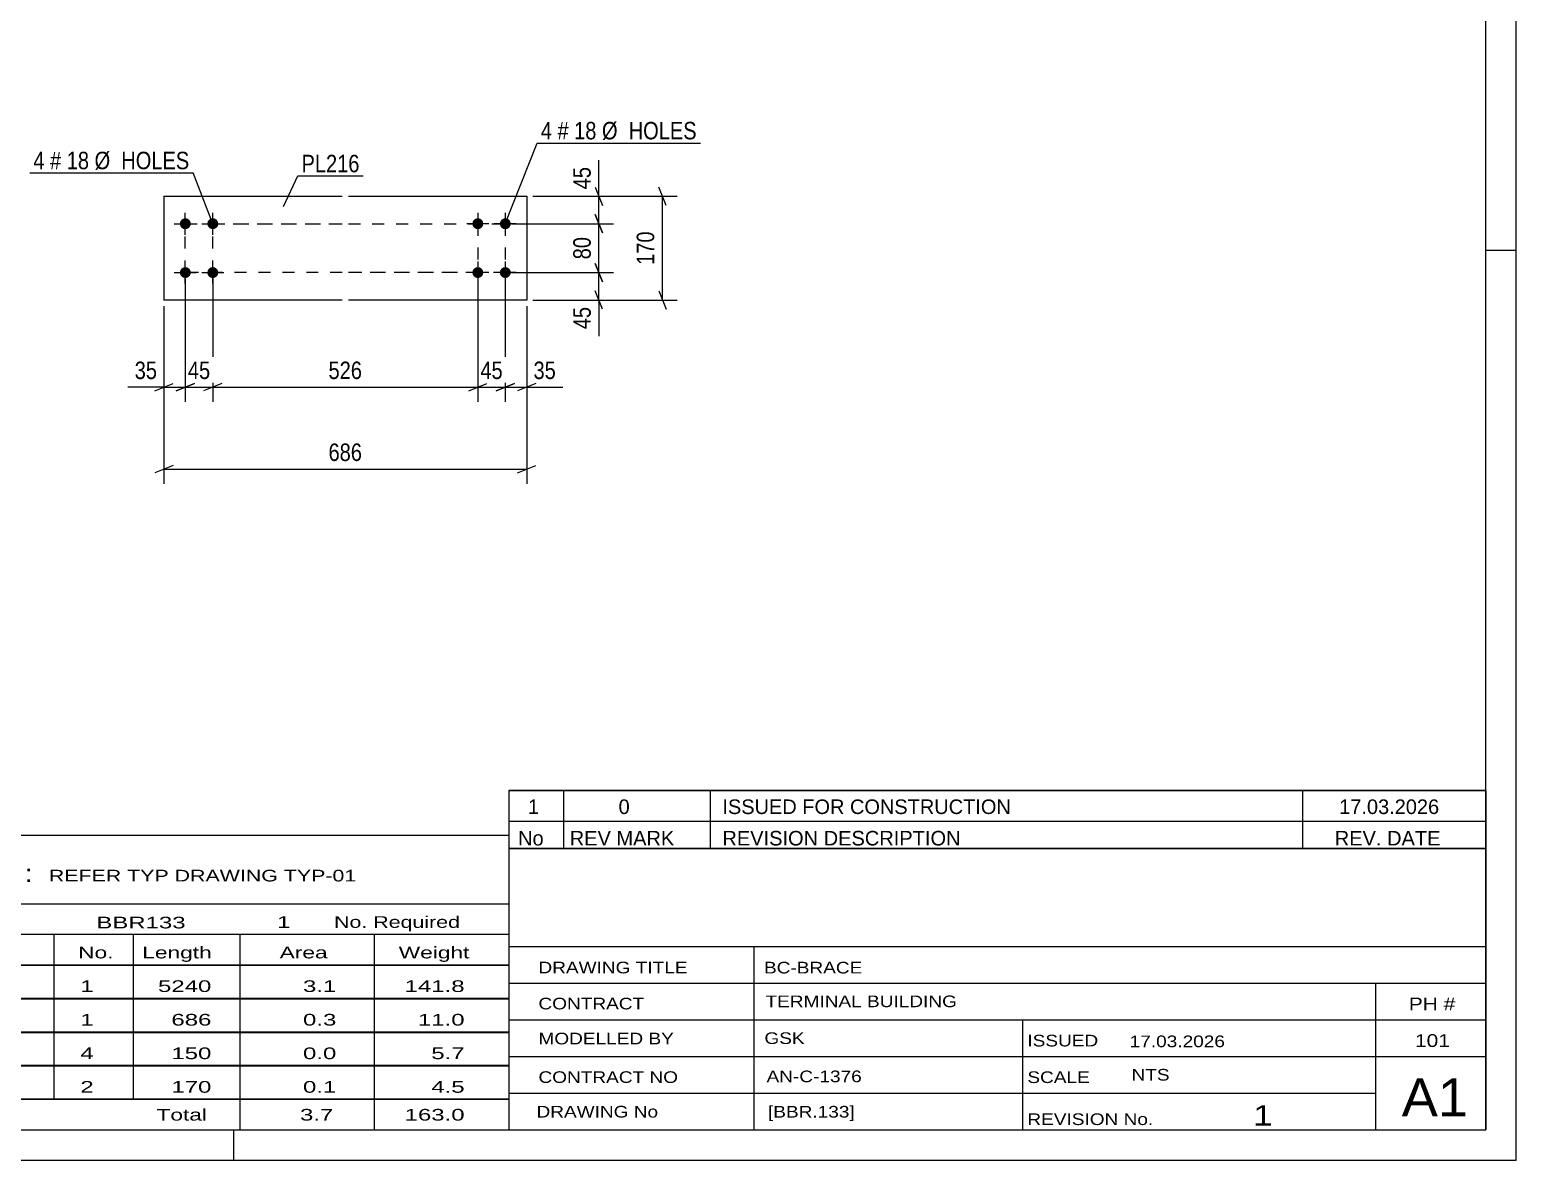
# Model space of a CAD drawing. Header units: millimetres. Extents: x 0 to 594, y 0 to 420.
# Drawn here: x 350.6 to 594, y 0 to 185.1 of the extents above; entities that cross this region are included whole.
import ezdxf

# ---------------------------------------------------------------- set-up
doc = ezdxf.new("R2010")
doc.units = ezdxf.units.MM
doc.linetypes.add('DXK_LINE_DOT2', pattern=[3.9198, 1.9599, -1.9599])
doc.styles.add('Arial Narrow', font='ARIALN.TTF', dxfattribs={"height": 0.2})

# ---------------------------------------------------------------- blocks, each defined once
blk = doc.blocks.new('Unknown-580610873-1130')
at = {"color": 5, "linetype": 'Continuous'}
for p, q in [((594, 0), (594, 420)), ((589, 5), (589, 415)), ((594, 149), (589, 149)), ((5, 5), (589, 5)), ((384, 0), (384, 5)), ((0, 0), (594, 0))]:
    blk.add_line(p, q, dxfattribs=at)
blk = doc.blocks.new('Part-580610873-3521 - 3520')
at = {"color": 2, "linetype": 'Continuous'}
for p, q in [((372.55, 157.87), (401.75, 157.87)), ((372.55, 157.87), (372.55, 140.87)), ((402.75, 157.87), (431.95, 157.87)), ((431.95, 157.87), (431.95, 140.87)), ((401.75, 140.87), (372.55, 140.87)), ((431.95, 140.87), (402.75, 140.87))]:
    blk.add_line(p, q, dxfattribs=at)
blk = doc.blocks.new('Bolt-580610873-3522 - 3520')
at = {"linetype": 'Continuous'}
for points in [[(423.95, 152.47, -1), (423.95, 154.27, -1)], [(428.45, 152.47, -1), (428.45, 154.27, -1)], [(423.95, 144.47, -1), (423.95, 146.27, -1)], [(428.45, 144.47, -1), (428.45, 146.27, -1)]]:
    blk.add_hatch(color=1, dxfattribs=at).paths.add_polyline_path(points)
at = {"color": 1, "linetype": 'Continuous'}
for p, q in [((425.75, 153.37), (422.15, 153.37)), ((423.95, 155.17), (423.95, 151.57)), ((430.25, 153.37), (426.65, 153.37)), ((428.45, 155.17), (428.45, 151.57)), ((423.95, 147.17), (423.95, 143.57)), ((428.45, 147.17), (428.45, 143.57)), ((425.75, 145.37), (422.15, 145.37)), ((430.25, 145.37), (426.65, 145.37))]:
    blk.add_line(p, q, dxfattribs=at)
blk = doc.blocks.new('Bolt-580610873-3523 - 3520')
at = {"linetype": 'Continuous'}
for points in [[(376.05, 154.27, -1), (376.05, 152.47, -1)], [(380.55, 154.27, -1), (380.55, 152.47, -1)], [(376.05, 146.27, -1), (376.05, 144.47, -1)], [(380.55, 146.27, -1), (380.55, 144.47, -1)]]:
    blk.add_hatch(color=1, dxfattribs=at).paths.add_polyline_path(points)
at = {"color": 1, "linetype": 'Continuous'}
for p, q in [((374.25, 153.37), (377.85, 153.37)), ((376.05, 151.57), (376.05, 155.17)), ((378.75, 153.37), (382.35, 153.37)), ((380.55, 151.57), (380.55, 155.17)), ((376.05, 143.57), (376.05, 147.17)), ((380.55, 143.57), (380.55, 147.17)), ((374.25, 145.37), (377.85, 145.37)), ((378.75, 145.37), (382.35, 145.37))]:
    blk.add_line(p, q, dxfattribs=at)
blk = doc.blocks.new('Rectangle-580610873-3695 - 3520')
at = {"color": 1, "linetype": 'DXK_LINE_DOT2'}
for p, q in [((376.05, 153.37), (401.75, 153.37)), ((376.05, 145.37), (376.05, 153.37)), ((402.75, 153.37), (428.45, 153.37)), ((428.45, 153.37), (428.45, 145.37)), ((401.75, 145.37), (376.05, 145.37)), ((428.45, 145.37), (402.75, 145.37))]:
    blk.add_line(p, q, dxfattribs=at)
blk = doc.blocks.new('Rectangle-580610873-3705 - 3520')
at = {"color": 1, "linetype": 'DXK_LINE_DOT2'}
for p, q in [((380.55, 153.37), (401.75, 153.37)), ((380.55, 145.37), (380.55, 153.37)), ((402.75, 153.37), (423.95, 153.37)), ((423.95, 153.37), (423.95, 145.37)), ((401.75, 145.37), (380.55, 145.37)), ((423.95, 145.37), (402.75, 145.37))]:
    blk.add_line(p, q, dxfattribs=at)
blk = doc.blocks.new('StraightDimension-580610873-3528 - 3520')
at = {"color": 7, "linetype": 'Continuous'}
for p, q in [((428.45, 144.37), (428.45, 124.18)), ((431.95, 139.87), (431.95, 124.18)), ((426.95, 125.98), (429.95, 127.18)), ((433.45, 127.18), (430.45, 125.98)), ((428.45, 126.58), (431.95, 126.58))]:
    blk.add_line(p, q, dxfattribs=at)
at = {"color": 0}
blk.add_wipeout([(437.33, 127.33), (437.33, 131.53), (432.47, 131.53), (432.47, 127.33)], dxfattribs=at)
at = {"color": 7, "linetype": 'Continuous'}
blk.add_line((431.95, 126.58), (437.85, 126.58), dxfattribs=at)
blk.add_line((431.95, 126.58), (437.85, 126.58), dxfattribs=at)
at = {"color": 3, "style": 'Arial Narrow'}
blk.add_text('35', height=2.863, dxfattribs=at).set_placement((433.07, 127.93))
blk = doc.blocks.new('StraightDimension-580610873-3529 - 3520')
at = {"color": 7, "linetype": 'Continuous'}
for p, q in [((423.95, 144.37), (423.95, 124.18)), ((428.45, 144.37), (428.45, 124.18)), ((422.45, 125.98), (425.45, 127.18)), ((429.95, 127.18), (426.95, 125.98)), ((423.95, 126.58), (428.45, 126.58))]:
    blk.add_line(p, q, dxfattribs=at)
at = {"color": 0}
blk.add_wipeout([(428.62, 127.33), (428.62, 131.53), (423.77, 131.53), (423.77, 127.33)], dxfattribs=at)
at = {"color": 3, "style": 'Arial Narrow'}
blk.add_text('45', height=2.863, dxfattribs=at).set_placement((424.37, 127.93))
blk = doc.blocks.new('StraightDimension-580610873-3530 - 3520')
at = {"color": 7, "linetype": 'Continuous'}
for p, q in [((380.55, 144.37), (380.55, 124.18)), ((423.95, 144.37), (423.95, 124.18)), ((382.05, 127.18), (379.05, 125.98)), ((422.45, 125.98), (425.45, 127.18)), ((380.55, 126.58), (423.95, 126.58))]:
    blk.add_line(p, q, dxfattribs=at)
at = {"color": 0}
blk.add_wipeout([(405.59, 127.33), (405.59, 131.53), (398.9, 131.53), (398.9, 127.33)], dxfattribs=at)
at = {"color": 3, "style": 'Arial Narrow'}
blk.add_text('526', height=2.863, dxfattribs=at).set_placement((399.5, 127.93))
blk = doc.blocks.new('StraightDimension-580610873-3670 - 3520')
at = {"color": 7, "linetype": 'Continuous'}
for p, q in [((443.19, 159.37), (444.39, 156.37)), ((432.95, 157.87), (446.19, 157.87)), ((443.79, 153.37), (443.79, 157.87)), ((429.45, 153.37), (446.19, 153.37)), ((444.39, 151.87), (443.19, 154.87))]:
    blk.add_line(p, q, dxfattribs=at)
at = {"color": 0}
blk.add_wipeout([(443.04, 163.25), (438.84, 163.25), (438.84, 158.39), (443.04, 158.39)], dxfattribs=at)
at = {"color": 7, "linetype": 'Continuous'}
blk.add_line((443.79, 157.87), (443.79, 163.78), dxfattribs=at)
blk.add_line((443.79, 157.87), (443.79, 163.78), dxfattribs=at)
at = {"color": 3, "style": 'Arial Narrow'}
blk.add_text('45', height=2.863, rotation=90.0002, dxfattribs=at).set_placement((442.44, 159))
blk = doc.blocks.new('StraightDimension-580610873-3531 - 3520')
at = {"color": 7, "linetype": 'Continuous'}
for p, q in [((376.05, 144.37), (376.05, 124.18)), ((380.55, 144.37), (380.55, 124.18)), ((374.55, 125.98), (377.55, 127.18)), ((382.05, 127.18), (379.05, 125.98)), ((376.05, 126.58), (380.55, 126.58))]:
    blk.add_line(p, q, dxfattribs=at)
at = {"color": 0}
blk.add_wipeout([(380.72, 127.33), (380.72, 131.53), (375.87, 131.53), (375.87, 127.33)], dxfattribs=at)
at = {"color": 3, "style": 'Arial Narrow'}
blk.add_text('45', height=2.863, dxfattribs=at).set_placement((376.47, 127.93))
blk = doc.blocks.new('StraightDimension-580610873-3532 - 3520')
at = {"color": 7, "linetype": 'Continuous'}
for p, q in [((376.05, 144.37), (376.05, 124.18)), ((372.55, 139.87), (372.55, 124.18)), ((371.05, 125.98), (374.05, 127.18)), ((377.55, 127.18), (374.55, 125.98)), ((372.55, 126.58), (376.05, 126.58))]:
    blk.add_line(p, q, dxfattribs=at)
at = {"color": 0}
blk.add_wipeout([(372.02, 127.33), (372.02, 131.53), (367.16, 131.53), (367.16, 127.33)], dxfattribs=at)
at = {"color": 7, "linetype": 'Continuous'}
blk.add_line((372.55, 126.58), (366.64, 126.58), dxfattribs=at)
blk.add_line((372.55, 126.58), (366.64, 126.58), dxfattribs=at)
at = {"color": 3, "style": 'Arial Narrow'}
blk.add_text('35', height=2.863, dxfattribs=at).set_placement((367.76, 127.93))
blk = doc.blocks.new('StraightDimension-580610873-3548 - 3520')
at = {"color": 7, "linetype": 'Continuous'}
for p, q in [((372.55, 139.87), (372.55, 110.76)), ((431.95, 139.87), (431.95, 110.76)), ((374.05, 113.76), (371.05, 112.56)), ((372.55, 113.16), (431.95, 113.16)), ((430.45, 112.56), (433.45, 113.76))]:
    blk.add_line(p, q, dxfattribs=at)
at = {"color": 0}
blk.add_wipeout([(405.59, 113.91), (405.59, 118.11), (398.9, 118.11), (398.9, 113.91)], dxfattribs=at)
at = {"color": 3, "style": 'Arial Narrow'}
blk.add_text('686', height=2.863, dxfattribs=at).set_placement((399.5, 114.51))
blk = doc.blocks.new('StraightDimension-580610873-3568 - 3520')
at = {"color": 7, "linetype": 'Continuous'}
for p, q in [((454.78, 156.37), (453.58, 159.37)), ((432.95, 157.87), (456.58, 157.87)), ((454.18, 140.87), (454.18, 157.87)), ((453.58, 142.37), (454.78, 139.37)), ((432.95, 140.87), (456.58, 140.87))]:
    blk.add_line(p, q, dxfattribs=at)
at = {"color": 0}
blk.add_wipeout([(453.43, 152.71), (449.23, 152.71), (449.23, 146.03), (453.43, 146.03)], dxfattribs=at)
at = {"color": 3, "style": 'Arial Narrow'}
blk.add_text('170', height=2.863, rotation=90.0002, dxfattribs=at).set_placement((452.83, 146.63))
blk = doc.blocks.new('StraightDimension-580610873-3671 - 3520')
at = {"color": 7, "linetype": 'Continuous'}
for p, q in [((429.45, 153.37), (446.19, 153.37)), ((443.19, 154.87), (444.39, 151.87)), ((443.79, 145.37), (443.79, 153.37)), ((444.39, 143.87), (443.19, 146.87)), ((429.45, 145.37), (446.19, 145.37))]:
    blk.add_line(p, q, dxfattribs=at)
at = {"color": 0}
blk.add_wipeout([(443.04, 151.8), (438.84, 151.8), (438.84, 146.94), (443.04, 146.94)], dxfattribs=at)
at = {"color": 3, "style": 'Arial Narrow'}
blk.add_text('80', height=2.863, rotation=90.0002, dxfattribs=at).set_placement((442.44, 147.54))
blk = doc.blocks.new('StraightDimension-580610873-3672 - 3520')
at = {"color": 7, "linetype": 'Continuous'}
for p, q in [((443.19, 146.87), (444.39, 143.87)), ((429.45, 145.37), (446.19, 145.37)), ((443.79, 140.87), (443.79, 145.37)), ((444.39, 139.37), (443.19, 142.37)), ((432.95, 140.87), (446.19, 140.87))]:
    blk.add_line(p, q, dxfattribs=at)
at = {"color": 0}
blk.add_wipeout([(443.04, 140.34), (438.84, 140.34), (438.84, 135.49), (443.04, 135.49)], dxfattribs=at)
at = {"color": 7, "linetype": 'Continuous'}
blk.add_line((443.79, 140.87), (443.79, 134.96), dxfattribs=at)
blk.add_line((443.79, 140.87), (443.79, 134.96), dxfattribs=at)
at = {"color": 3, "style": 'Arial Narrow'}
blk.add_text('45', height=2.863, rotation=90.0002, dxfattribs=at).set_placement((442.44, 136.09))
blk = doc.blocks.new('Unknown-580610873-4439')
at = {"color": 7, "linetype": 'Continuous'}
for p, q in [((429, 51.05), (429, 5)), ((429, 51.05), (589, 51.05)), ((589, 51), (589, 5)), ((429, 35), (589, 35)), ((469.14, 35), (469.14, 5)), ((429, 29), (589, 29)), ((571, 5.05), (571, 29.05)), ((429, 23), (589, 23)), ((513.14, 23), (513.14, 5)), ((429, 17), (589, 17)), ((429, 11), (571, 11)), ((429, 5), (589, 5))]:
    blk.add_line(p, q, dxfattribs=at)
at = {"color": 7, "style": 'Arial Narrow'}
for s, height, width, p in [('DRAWING TITLE', 1.9089, 1.425378, (433.88, 30.61)), ('BC-BRACE', 1.909, 1.425378, (470.81, 30.59)), ('TERMINAL BUILDING', 1.9089, 1.425378, (471.06, 25.07)), ('CONTRACT', 1.909, 1.425378, (433.88, 24.71)), ('MODELLED BY', 1.9089, 1.425378, (433.88, 18.98)), ('GSK', 1.909, 1.425378, (470.88, 19.04)), ('ISSUED', 1.909, 1.425378, (513.94, 18.64)), ('17.03.2026', 1.909, 1.425378, (530.69, 18.52)), ('AN-C-1376', 1.909, 1.425378, (471.23, 12.78)), ('CONTRACT NO', 1.9089, 1.425378, (433.88, 12.66)), ('SCALE', 1.909, 1.425378, (513.94, 12.65)), ('A1', 6.204, 1.25, (575.24, 7.2)), ('DRAWING No', 1.909, 1.425378, (433.56, 7)), ('[BBR.133]', 1.909, 1.425378, (471.46, 6.99)), ('REVISION No.', 1.9089, 1.425378, (513.94, 5.77)), ('1', 3.34, 1.5, (550.91, 5.68))]:
    blk.add_text(s, height=height, dxfattribs=dict(at, width=width)).set_placement(p)
at = {"color": 7, "linetype": 'Continuous', "style": 'Arial Narrow'}
for s, height, width, p in [('PH #', 2.1, 1.42538, (576.4, 24.55)), ('101', 2.1, 1.42538, (577.41, 18.55)), ('NTS', 1.909, 1.425378, (531, 13.05))]:
    blk.add_text(s, height=height, dxfattribs=dict(at, width=width)).set_placement(p)
blk = doc.blocks.new('Unknown-580610873-4440')
at = {"color": 7, "linetype": 'Continuous'}
for p, q in [((429, 60.55), (589, 60.55)), ((589, 60.55), (429, 60.55)), ((429, 60.55), (429, 55.55)), ((438, 60.55), (438, 55.55)), ((462, 60.55), (462, 55.55)), ((559, 60.55), (559, 55.55)), ((589, 60.55), (589, 55.55)), ((429, 55.55), (589, 55.55)), ((429, 55.55), (429, 51.05)), ((429, 55.55), (589, 55.55)), ((438, 55.55), (438, 51.05)), ((462, 55.55), (462, 51.05)), ((559, 55.55), (559, 51.05)), ((589, 55.55), (589, 51.05)), ((589, 51.05), (429, 51.05))]:
    blk.add_line(p, q, dxfattribs=at)
at = {"color": 7, "linetype": 'Continuous', "style": 'Arial Narrow'}
for s, height, width, p in [('1', 2.39, 1.196471, (432.16, 56.7)), ('0', 2.39, 1.196471, (447, 56.7)), ('ISSUED FOR CONSTRUCTION', 2.3861, 1.196471, (464, 56.7)), ('17.03.2026', 2.386, 1.196471, (565, 56.7)), ('No', 2.386, 1.2, (430.54, 51.55)), ('REV MARK', 2.386, 1.2, (439, 51.55)), ('REVISION DESCRIPTION', 2.3861, 1.2, (464, 51.55)), ('REV. DATE', 2.386, 1.2, (564.28, 51.55))]:
    blk.add_text(s, height=height, dxfattribs=dict(at, width=width)).set_placement(p)
blk = doc.blocks.new('Unknown-580610873-4441')
at = {"color": 7, "linetype": 'Continuous'}
for p, q in [((269, 53.25), (429, 53.25)), ((269, 42), (269, 53.25)), ((429, 53.25), (429, 42)), ((269, 42), (429, 42)), ((269, 42), (269, 37)), ((429, 42), (429, 37)), ((269, 37), (429, 37)), ((269, 37), (269, 32)), ((293, 37), (293, 32)), ((328.5, 37), (328.5, 32)), ((354.5, 37), (354.5, 32)), ((367.5, 37), (367.5, 32)), ((385, 37), (385, 32)), ((407, 37), (407, 32)), ((429, 37), (429, 32)), ((269, 32), (429, 32)), ((269, 31.95), (269, 26.55)), ((269, 31.95), (429, 31.95)), ((293, 32), (293, 26.5)), ((328.5, 32), (328.5, 26.5)), ((354.5, 32), (354.5, 26.5)), ((367.5, 32), (367.5, 26.5)), ((385, 32), (385, 26.5)), ((407, 32), (407, 26.5)), ((429, 31.95), (429, 26.55)), ((269, 26.55), (429, 26.55)), ((269, 26.45), (269, 21.05)), ((269, 26.45), (429, 26.45)), ((293, 26.5), (293, 21)), ((328.5, 26.5), (328.5, 21)), ((354.5, 26.5), (354.5, 21)), ((367.5, 26.5), (367.5, 21)), ((385, 26.5), (385, 21)), ((407, 26.5), (407, 21)), ((429, 26.45), (429, 21.05)), ((269, 21.05), (429, 21.05)), ((269, 20.95), (269, 15.55)), ((269, 20.95), (429, 20.95)), ((293, 21), (293, 15.5)), ((328.5, 21), (328.5, 15.5)), ((354.5, 21), (354.5, 15.5)), ((367.5, 21), (367.5, 15.5)), ((385, 21), (385, 15.5)), ((407, 21), (407, 15.5)), ((429, 20.95), (429, 15.55)), ((269, 15.55), (429, 15.55)), ((269, 15.45), (269, 10.05)), ((269, 15.45), (429, 15.45)), ((293, 15.5), (293, 10)), ((328.5, 15.5), (328.5, 10)), ((354.5, 15.5), (354.5, 10)), ((367.5, 15.5), (367.5, 10)), ((385, 15.5), (385, 10)), ((407, 15.5), (407, 10)), ((429, 15.45), (429, 10.05)), ((269, 10.05), (429, 10.05)), ((269, 10), (429, 10)), ((269, 10), (269, 5)), ((385, 10), (385, 5)), ((407, 10), (407, 5)), ((429, 10), (429, 5)), ((269, 5), (429, 5))]:
    blk.add_line(p, q, dxfattribs=at)
at = {"color": 7, "style": 'Arial Narrow'}
for s, height, width, p in [('GENERAL NOTES & WELD DETAILS :', 2.8633, 1.4, (270.15, 45.56)), ('REFER TYP DRAWING TYP-01', 1.9089, 1.6, (353.7, 45.66)), ("MATERIAL LIST FOR ASSEMBLY MK'D", 1.9089, 1.6, (270.15, 38.06)), ('BBR133', 1.909, 1.794707, (361.48, 37.97)), ('1', 1.91, 1.794707, (391.08, 38.06)), ('No. Required', 1.9089, 1.6, (400.41, 38.06)), ('Mark', 1.909, 1.7, (270.34, 33)), ('Profile', 1.909, 1.7, (303.41, 33)), ('Material', 1.909, 1.7, (333.54, 33.06)), ('No.', 1.909, 1.7, (358.5, 33.06)), ('Length', 1.909, 1.7, (369, 33.06)), ('Area', 1.909, 1.7, (391.5, 33.06)), ('Weight', 1.909, 1.7, (411, 33.06))]:
    blk.add_text(s, height=height, dxfattribs=dict(at, width=width)).set_placement(p)
at = {"color": 7, "linetype": 'Continuous', "style": 'Arial Narrow'}
for s, height, width, p in [('BBR133', 1.909, 1.794707, (270.5, 27.56)), ('SHS150*6', 1.909, 1.794707, (295, 27.56)), ('E350', 1.909, 1.794707, (334.74, 27.56)), ('1', 1.91, 1.794707, (358.86, 27.56)), ('5240', 1.909, 1.794707, (371.58, 27.56)), ('3.1', 1.909, 1.794707, (395.32, 27.56)), ('141.8', 1.909, 1.794707, (411.96, 27.56)), ('PL216', 1.909, 1.794707, (270.5, 22.06)), ('PL12*170', 1.909, 1.794707, (295, 22.06)), ('E350', 1.909, 1.794707, (334.74, 22.06)), ('1', 1.91, 1.794707, (358.86, 22.06)), ('686', 1.909, 1.794707, (373.77, 22.06)), ('0.3', 1.909, 1.794707, (395.32, 22.06)), ('11.0', 1.909, 1.794707, (414.14, 22.06)), ('PL40', 1.909, 1.794707, (270.5, 16.56)), ('PL10*120', 1.909, 1.794707, (295, 16.56)), ('E350', 1.909, 1.794707, (334.74, 16.56)), ('4', 1.91, 1.794707, (358.86, 16.56)), ('150', 1.909, 1.794707, (373.77, 16.56)), ('0.0', 1.909, 1.794707, (395.32, 16.56)), ('5.7', 1.909, 1.794707, (416.33, 16.56)), ('PL98', 1.909, 1.794707, (270.5, 11.06)), ('PL10*170', 1.909, 1.794707, (295, 11.06)), ('E350', 1.909, 1.794707, (334.74, 11.06)), ('2', 1.91, 1.794707, (358.86, 11.06)), ('170', 1.909, 1.794707, (373.77, 11.06)), ('0.1', 1.909, 1.794707, (395.32, 11.06)), ('4.5', 1.909, 1.794707, (416.33, 11.06)), ('Total', 1.909, 1.7, (371.33, 6.5)), ('3.7', 1.909, 1.794707, (394.83, 6.5)), ('163.0', 1.909, 1.794707, (411.96, 6.5))]:
    blk.add_text(s, height=height, dxfattribs=dict(at, width=width)).set_placement(p)
blk = doc.blocks.new('Mark-580610873-3571 - 3520')
at = {"color": 0}
blk.add_wipeout([(404.59, 161.79), (404.59, 164.79), (395.08, 164.79), (395.08, 161.79)], dxfattribs=at)
blk.add_wipeout([(404.59, 161.79), (404.59, 164.79), (395.08, 164.79), (395.08, 161.79)], dxfattribs=at)
at = {"color": 30, "linetype": 'Continuous'}
for p, q in [((392.11, 156.18), (394.48, 161.19)), ((394.48, 161.19), (405.19, 161.19))]:
    blk.add_line(p, q, dxfattribs=at)
at = {"color": 3, "style": 'Arial Narrow'}
blk.add_text('PL216', height=2.863, dxfattribs=at).set_placement((395.08, 161.79))
blk = doc.blocks.new('Mark-580610873-3574 - 3520')
at = {"color": 0}
blk.add_wipeout([(436.1, 167.18), (436.1, 170.18), (434.27, 170.18), (434.27, 167.18)], dxfattribs=at)
blk.add_wipeout([(436.1, 167.18), (436.1, 170.18), (434.27, 170.18), (434.27, 167.18)], dxfattribs=at)
at = {"color": 7, "linetype": 'Continuous'}
blk.add_line((428.45, 153.37), (433.67, 166.58), dxfattribs=at)
at = {"color": 0}
blk.add_wipeout([(438.82, 167.18), (438.82, 170.18), (437, 170.18), (437, 167.18)], dxfattribs=at)
blk.add_wipeout([(438.82, 167.18), (438.82, 170.18), (437, 170.18), (437, 167.18)], dxfattribs=at)
at = {"color": 3, "style": 'Arial Narrow'}
blk.add_text('4', height=2.86, dxfattribs=at).set_placement((434.27, 167.18))
at = {"color": 0}
blk.add_wipeout([(443.38, 167.18), (443.38, 170.18), (439.72, 170.18), (439.72, 167.18)], dxfattribs=at)
blk.add_wipeout([(443.38, 167.18), (443.38, 170.18), (439.72, 170.18), (439.72, 167.18)], dxfattribs=at)
at = {"color": 3, "style": 'Arial Narrow'}
blk.add_text('#', height=2.86, dxfattribs=at).set_placement((437, 167.18))
at = {"color": 0}
blk.add_wipeout([(459.81, 167.18), (459.81, 170.18), (444.28, 170.18), (444.28, 167.18)], dxfattribs=at)
blk.add_wipeout([(459.81, 167.18), (459.81, 170.18), (444.28, 170.18), (444.28, 167.18)], dxfattribs=at)
at = {"color": 7, "linetype": 'Continuous'}
blk.add_line((433.67, 166.58), (460.41, 166.58), dxfattribs=at)
at = {"color": 3, "style": 'Arial Narrow'}
for s, p in [('18', (439.72, 167.18)), ('Ø  HOLES', (444.28, 167.18))]:
    blk.add_text(s, height=2.863, dxfattribs=at).set_placement(p)
blk = doc.blocks.new('Mark-580610873-3575 - 3520')
at = {"color": 0}
blk.add_wipeout([(353, 162.29), (353, 165.29), (351.17, 165.29), (351.17, 162.29)], dxfattribs=at)
blk.add_wipeout([(353, 162.29), (353, 165.29), (351.17, 165.29), (351.17, 162.29)], dxfattribs=at)
blk.add_wipeout([(355.73, 162.29), (355.73, 165.29), (353.9, 165.29), (353.9, 162.29)], dxfattribs=at)
blk.add_wipeout([(355.73, 162.29), (355.73, 165.29), (353.9, 165.29), (353.9, 162.29)], dxfattribs=at)
at = {"color": 3, "style": 'Arial Narrow'}
blk.add_text('4', height=2.86, dxfattribs=at).set_placement((351.17, 162.29))
at = {"color": 0}
blk.add_wipeout([(360.29, 162.29), (360.29, 165.29), (356.63, 165.29), (356.63, 162.29)], dxfattribs=at)
blk.add_wipeout([(360.29, 162.29), (360.29, 165.29), (356.63, 165.29), (356.63, 162.29)], dxfattribs=at)
at = {"color": 3, "style": 'Arial Narrow'}
blk.add_text('#', height=2.86, dxfattribs=at).set_placement((353.9, 162.29))
at = {"color": 0}
blk.add_wipeout([(376.71, 162.29), (376.71, 165.29), (361.19, 165.29), (361.19, 162.29)], dxfattribs=at)
blk.add_wipeout([(376.71, 162.29), (376.71, 165.29), (361.19, 165.29), (361.19, 162.29)], dxfattribs=at)
at = {"color": 7, "linetype": 'Continuous'}
for p in [(350.57, 161.69), (380.55, 153.37)]:
    blk.add_line(p, (377.31, 161.69), dxfattribs=at)
at = {"color": 3, "style": 'Arial Narrow'}
for s, p in [('18', (356.63, 162.29)), ('Ø  HOLES', (361.19, 162.29))]:
    blk.add_text(s, height=2.863, dxfattribs=at).set_placement(p)

msp = doc.modelspace()

# ---------------------------------------------------------------- block references
for name in ['Unknown-580610873-1130', 'Part-580610873-3521 - 3520', 'Bolt-580610873-3523 - 3520', 'Rectangle-580610873-3695 - 3520', 'Rectangle-580610873-3705 - 3520', 'Bolt-580610873-3522 - 3520', 'Unknown-580610873-4440', 'Unknown-580610873-4441', 'Unknown-580610873-4439']:
    msp.add_blockref(name, (0, 0))

# ---------------------------------------------------------------- next in the draw order: block references
for name in ['Mark-580610873-3575 - 3520', 'Mark-580610873-3571 - 3520', 'StraightDimension-580610873-3670 - 3520', 'StraightDimension-580610873-3528 - 3520']:
    msp.add_blockref(name, (0, 0))

# ---------------------------------------------------------------- next in the draw order: block references
msp.add_blockref('StraightDimension-580610873-3529 - 3520', (0, 0))

# ---------------------------------------------------------------- next in the draw order: block references
msp.add_blockref('StraightDimension-580610873-3530 - 3520', (0, 0))

# ---------------------------------------------------------------- next in the draw order: block references
msp.add_blockref('StraightDimension-580610873-3531 - 3520', (0, 0))

# ---------------------------------------------------------------- next in the draw order: block references
msp.add_blockref('StraightDimension-580610873-3532 - 3520', (0, 0))

# ---------------------------------------------------------------- next in the draw order: block references
msp.add_blockref('StraightDimension-580610873-3548 - 3520', (0, 0))

# ---------------------------------------------------------------- next in the draw order: block references
msp.add_blockref('StraightDimension-580610873-3568 - 3520', (0, 0))

# ---------------------------------------------------------------- next in the draw order: block references
msp.add_blockref('StraightDimension-580610873-3671 - 3520', (0, 0))

# ---------------------------------------------------------------- next in the draw order: block references
for name in ['Mark-580610873-3574 - 3520', 'StraightDimension-580610873-3672 - 3520']:
    msp.add_blockref(name, (0, 0))

doc.saveas('drawing.dxf')
